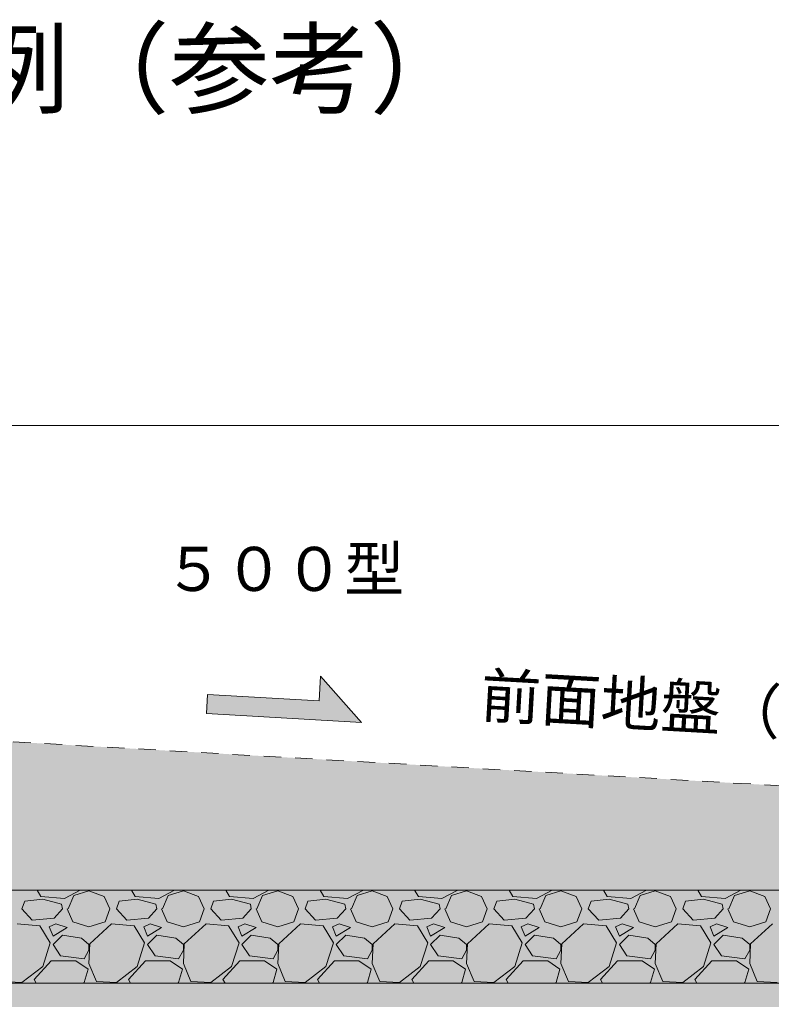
# Model space of a CAD drawing. Units: millimetres at full size; details may follow other scales. Extents: x 284 to 11284, y 191 to 9444.
# Drawn here: x 2535 to 3021, y 5743 to 6375 of the extents above; entities that cross this region are included whole.
import ezdxf
from ezdxf.enums import TextEntityAlignment as Align

# ---------------------------------------------------------------- set-up
doc = ezdxf.new("R2010")
doc.units = ezdxf.units.MM
doc.header["$LTSCALE"] = 15
doc.linetypes.add('USER2', pattern=[1.35, 0.75, -0.6])
for name, color, linetype, lineweight in [('0_2', 7, 'Continuous', 20), ('本体', 2, 'Continuous', 20), ('ﾊｯﾁﾝｸﾞ', 7, 'Continuous', 5)]:
    doc.layers.add(name, color=color, linetype=linetype, lineweight=lineweight)
doc.styles.add('ＭＳ ゴシック', font='')
doc.styles.get('ＭＳ ゴシック').set_extended_font_data('MS Gothic')

msp = doc.modelspace()

# ---------------------------------------------------------------- hatches: boundary and pattern name
at = {"layer": 'ﾊｯﾁﾝｸﾞ'}
for color, points in [(256, [(2728.93, 5935.43), (2656.81, 5939.56), (2656.1, 5927.24), (2756.33, 5921.51), (2729.84, 5951.22)]), (256, [(2656.81, 5939.56), (2656.1, 5927.24), (2756.33, 5921.51), (2729.84, 5951.22), (2728.93, 5935.43)]), (8, [(4265.38, 5546.37), (4265.38, 5809.79), (2106.82, 5933.21), (2106.82, 5813.21), (2106.82, 5546.37)])]:
    msp.add_hatch(color=color, dxfattribs=at).paths.add_polyline_path(points)

# ---------------------------------------------------------------- linework, layer by layer
at = {"layer": '0_2'}
for p, q in [((2729.84, 5951.22), (2728.93, 5935.43)), ((2756.33, 5921.51), (2729.84, 5951.22)), ((2656.81, 5939.56), (2656.1, 5927.24)), ((2728.93, 5935.43), (2656.81, 5939.56)), ((2656.1, 5927.24), (2756.33, 5921.51)), ((3306.82, 5813.21), (2106.82, 5813.21)), ((3306.82, 5753.21), (2106.82, 5753.21))]:
    msp.add_line(p, q, dxfattribs=at)
at = {"layer": '0_2', "linetype": 'USER2'}
msp.add_line((2106.82, 5933.21), (4314.67, 5806.97), dxfattribs=at)
at = {"layer": '本体'}
for p, q in [((2110.42, 6113.21), (3302.02, 6113.21)), ((2118.82, 5813.21), (3293.62, 5813.21))]:
    msp.add_line(p, q, dxfattribs=at)
at = {"layer": 'ﾊｯﾁﾝｸﾞ'}
for p, q in [((2549.14, 5809.08), (2546.73, 5813.21)), ((2574.58, 5813.21), (2564.38, 5807.86)), ((2610.1, 5809.08), (2607.69, 5813.21)), ((2635.54, 5813.21), (2625.34, 5807.86)), ((2671.06, 5809.08), (2668.65, 5813.21)), ((2696.5, 5813.21), (2686.3, 5807.86)), ((2732.02, 5809.08), (2729.61, 5813.21)), ((2757.46, 5813.21), (2747.26, 5807.86)), ((2792.98, 5809.08), (2790.57, 5813.21)), ((2818.42, 5813.21), (2808.22, 5807.86)), ((2853.94, 5809.08), (2851.53, 5813.21)), ((2879.38, 5813.21), (2869.18, 5807.86)), ((2914.9, 5809.08), (2912.49, 5813.21)), ((2940.34, 5813.21), (2930.14, 5807.86)), ((2975.86, 5809.08), (2973.45, 5813.21)), ((3001.3, 5813.21), (2991.1, 5807.86)), ((2550.36, 5807.25), (2538.77, 5806.04)), ((2564.38, 5807.86), (2549.14, 5809.08)), ((2562.55, 5804.21), (2550.36, 5807.25)), ((2566.82, 5801.16), (2570.47, 5809.69)), ((2570.47, 5809.69), (2580.23, 5812.74)), ((2580.23, 5812.74), (2589.98, 5809.08)), ((2589.98, 5809.08), (2593.64, 5801.16)), ((2611.32, 5807.25), (2599.73, 5806.04)), ((2625.34, 5807.86), (2610.1, 5809.08)), ((2623.51, 5804.21), (2611.32, 5807.25)), ((2627.78, 5801.16), (2631.43, 5809.69)), ((2631.43, 5809.69), (2641.19, 5812.74)), ((2641.19, 5812.74), (2650.94, 5809.08)), ((2650.94, 5809.08), (2654.6, 5801.16)), ((2672.28, 5807.25), (2660.69, 5806.04)), ((2686.3, 5807.86), (2671.06, 5809.08)), ((2684.47, 5804.21), (2672.28, 5807.25)), ((2688.74, 5801.16), (2692.39, 5809.69)), ((2692.39, 5809.69), (2702.15, 5812.74)), ((2702.15, 5812.74), (2711.9, 5809.08)), ((2711.9, 5809.08), (2715.56, 5801.16)), ((2733.24, 5807.25), (2721.65, 5806.04)), ((2747.26, 5807.86), (2732.02, 5809.08)), ((2745.43, 5804.21), (2733.24, 5807.25)), ((2749.7, 5801.16), (2753.35, 5809.69)), ((2753.35, 5809.69), (2763.11, 5812.74)), ((2763.11, 5812.74), (2772.86, 5809.08)), ((2772.86, 5809.08), (2776.52, 5801.16)), ((2794.2, 5807.25), (2782.61, 5806.04)), ((2808.22, 5807.86), (2792.98, 5809.08)), ((2806.39, 5804.21), (2794.2, 5807.25)), ((2810.66, 5801.16), (2814.31, 5809.69)), ((2814.31, 5809.69), (2824.07, 5812.74)), ((2824.07, 5812.74), (2833.82, 5809.08)), ((2833.82, 5809.08), (2837.48, 5801.16)), ((2855.16, 5807.25), (2843.57, 5806.04)), ((2869.18, 5807.86), (2853.94, 5809.08)), ((2867.35, 5804.21), (2855.16, 5807.25)), ((2871.62, 5801.16), (2875.27, 5809.69)), ((2875.27, 5809.69), (2885.03, 5812.74)), ((2885.03, 5812.74), (2894.78, 5809.08)), ((2894.78, 5809.08), (2898.44, 5801.16)), ((2916.12, 5807.25), (2904.53, 5806.04)), ((2930.14, 5807.86), (2914.9, 5809.08)), ((2928.31, 5804.21), (2916.12, 5807.25)), ((2932.58, 5801.16), (2936.23, 5809.69)), ((2936.23, 5809.69), (2945.99, 5812.74)), ((2945.99, 5812.74), (2955.74, 5809.08)), ((2955.74, 5809.08), (2959.4, 5801.16)), ((2977.08, 5807.25), (2965.49, 5806.04)), ((2991.1, 5807.86), (2975.86, 5809.08)), ((2989.27, 5804.21), (2977.08, 5807.25)), ((2993.54, 5801.16), (2997.19, 5809.69)), ((2997.19, 5809.69), (3006.95, 5812.74)), ((3006.95, 5812.74), (3016.7, 5809.08)), ((3016.7, 5809.08), (3020.36, 5801.16)), ((2536.95, 5801.16), (2538.77, 5806.04)), ((2543.65, 5793.84), (2536.95, 5801.16)), ((2563.16, 5801.16), (2557.67, 5795.06)), ((2563.16, 5801.16), (2562.55, 5804.21)), ((2566.21, 5801.16), (2569.86, 5792.62)), ((2590.59, 5792.62), (2593.64, 5801.16)), ((2597.91, 5801.16), (2599.73, 5806.04)), ((2604.61, 5793.84), (2597.91, 5801.16)), ((2624.12, 5801.16), (2618.63, 5795.06)), ((2624.12, 5801.16), (2623.51, 5804.21)), ((2627.17, 5801.16), (2630.82, 5792.62)), ((2651.55, 5792.62), (2654.6, 5801.16)), ((2658.87, 5801.16), (2660.69, 5806.04)), ((2665.57, 5793.84), (2658.87, 5801.16)), ((2685.08, 5801.16), (2679.59, 5795.06)), ((2685.08, 5801.16), (2684.47, 5804.21)), ((2688.13, 5801.16), (2691.78, 5792.62)), ((2712.51, 5792.62), (2715.56, 5801.16)), ((2719.83, 5801.16), (2721.65, 5806.04)), ((2726.53, 5793.84), (2719.83, 5801.16)), ((2746.04, 5801.16), (2740.55, 5795.06)), ((2746.04, 5801.16), (2745.43, 5804.21)), ((2749.09, 5801.16), (2752.74, 5792.62)), ((2773.47, 5792.62), (2776.52, 5801.16)), ((2780.79, 5801.16), (2782.61, 5806.04)), ((2787.49, 5793.84), (2780.79, 5801.16)), ((2807, 5801.16), (2801.51, 5795.06)), ((2807, 5801.16), (2806.39, 5804.21)), ((2810.05, 5801.16), (2813.7, 5792.62)), ((2834.43, 5792.62), (2837.48, 5801.16)), ((2841.75, 5801.16), (2843.57, 5806.04)), ((2848.45, 5793.84), (2841.75, 5801.16)), ((2867.96, 5801.16), (2862.47, 5795.06)), ((2867.96, 5801.16), (2867.35, 5804.21)), ((2871.01, 5801.16), (2874.66, 5792.62)), ((2895.39, 5792.62), (2898.44, 5801.16)), ((2902.71, 5801.16), (2904.53, 5806.04)), ((2909.41, 5793.84), (2902.71, 5801.16)), ((2928.92, 5801.16), (2923.43, 5795.06)), ((2928.92, 5801.16), (2928.31, 5804.21)), ((2931.97, 5801.16), (2935.62, 5792.62)), ((2956.35, 5792.62), (2959.4, 5801.16)), ((2963.67, 5801.16), (2965.49, 5806.04)), ((2970.37, 5793.84), (2963.67, 5801.16)), ((2989.88, 5801.16), (2984.39, 5795.06)), ((2989.88, 5801.16), (2989.27, 5804.21)), ((2992.93, 5801.16), (2996.58, 5792.62)), ((3017.31, 5792.62), (3020.36, 5801.16)), ((2557.67, 5795.06), (2543.65, 5793.84)), ((2618.63, 5795.06), (2604.61, 5793.84)), ((2679.59, 5795.06), (2665.57, 5793.84)), ((2740.55, 5795.06), (2726.53, 5793.84)), ((2801.51, 5795.06), (2787.49, 5793.84)), ((2862.47, 5795.06), (2848.45, 5793.84)), ((2923.43, 5795.06), (2909.41, 5793.84)), ((2984.39, 5795.06), (2970.37, 5793.84)), ((2548.53, 5790.19), (2533.9, 5791.4)), ((2555.23, 5779.21), (2548.53, 5790.19)), ((2558.89, 5791.4), (2554.62, 5789.58)), ((2554.62, 5789.58), (2557.06, 5783.48)), ((2557.06, 5783.48), (2566.21, 5788.97)), ((2566.21, 5788.97), (2558.89, 5791.4)), ((2569.86, 5792.62), (2580.23, 5789.58)), ((2580.23, 5789.58), (2590.59, 5792.62)), ((2594.86, 5791.4), (2580.84, 5778.6)), ((2609.49, 5790.19), (2594.86, 5791.4)), ((2616.19, 5779.21), (2609.49, 5790.19)), ((2619.85, 5791.4), (2615.58, 5789.58)), ((2615.58, 5789.58), (2618.02, 5783.48)), ((2618.02, 5783.48), (2627.17, 5788.97)), ((2627.17, 5788.97), (2619.85, 5791.4)), ((2630.82, 5792.62), (2641.19, 5789.58)), ((2641.19, 5789.58), (2651.55, 5792.62)), ((2655.82, 5791.4), (2641.8, 5778.6)), ((2670.45, 5790.19), (2655.82, 5791.4)), ((2677.15, 5779.21), (2670.45, 5790.19)), ((2680.81, 5791.4), (2676.54, 5789.58)), ((2676.54, 5789.58), (2678.98, 5783.48)), ((2678.98, 5783.48), (2688.13, 5788.97)), ((2688.13, 5788.97), (2680.81, 5791.4)), ((2691.78, 5792.62), (2702.15, 5789.58)), ((2702.15, 5789.58), (2712.51, 5792.62)), ((2716.78, 5791.4), (2702.76, 5778.6)), ((2731.41, 5790.19), (2716.78, 5791.4)), ((2738.11, 5779.21), (2731.41, 5790.19)), ((2741.77, 5791.4), (2737.5, 5789.58)), ((2737.5, 5789.58), (2739.94, 5783.48)), ((2739.94, 5783.48), (2749.09, 5788.97)), ((2749.09, 5788.97), (2741.77, 5791.4)), ((2752.74, 5792.62), (2763.11, 5789.58)), ((2763.11, 5789.58), (2773.47, 5792.62)), ((2777.74, 5791.4), (2763.72, 5778.6)), ((2792.37, 5790.19), (2777.74, 5791.4)), ((2799.07, 5779.21), (2792.37, 5790.19)), ((2802.73, 5791.4), (2798.46, 5789.58)), ((2798.46, 5789.58), (2800.9, 5783.48)), ((2800.9, 5783.48), (2810.05, 5788.97)), ((2810.05, 5788.97), (2802.73, 5791.4)), ((2813.7, 5792.62), (2824.07, 5789.58)), ((2824.07, 5789.58), (2834.43, 5792.62)), ((2838.7, 5791.4), (2824.68, 5778.6)), ((2853.33, 5790.19), (2838.7, 5791.4)), ((2860.03, 5779.21), (2853.33, 5790.19)), ((2863.69, 5791.4), (2859.42, 5789.58)), ((2859.42, 5789.58), (2861.86, 5783.48)), ((2861.86, 5783.48), (2871.01, 5788.97)), ((2871.01, 5788.97), (2863.69, 5791.4)), ((2874.66, 5792.62), (2885.03, 5789.58)), ((2885.03, 5789.58), (2895.39, 5792.62)), ((2899.66, 5791.4), (2885.64, 5778.6)), ((2914.29, 5790.19), (2899.66, 5791.4)), ((2920.99, 5779.21), (2914.29, 5790.19)), ((2924.65, 5791.4), (2920.38, 5789.58)), ((2920.38, 5789.58), (2922.82, 5783.48)), ((2922.82, 5783.48), (2931.97, 5788.97)), ((2931.97, 5788.97), (2924.65, 5791.4)), ((2935.62, 5792.62), (2945.99, 5789.58)), ((2945.99, 5789.58), (2956.35, 5792.62)), ((2960.62, 5791.4), (2946.6, 5778.6)), ((2975.25, 5790.19), (2960.62, 5791.4)), ((2981.95, 5779.21), (2975.25, 5790.19)), ((2985.61, 5791.4), (2981.34, 5789.58)), ((2981.34, 5789.58), (2983.78, 5783.48)), ((2983.78, 5783.48), (2992.93, 5788.97)), ((2992.93, 5788.97), (2985.61, 5791.4)), ((2996.58, 5792.62), (3006.95, 5789.58)), ((3006.95, 5789.58), (3017.31, 5792.62)), ((3021.58, 5791.4), (3007.56, 5778.6)), ((2563.16, 5784.09), (2557.06, 5777.99)), ((2575.35, 5782.26), (2563.16, 5784.09)), ((2580.23, 5777.99), (2575.35, 5782.26)), ((2624.12, 5784.09), (2618.02, 5777.99)), ((2636.31, 5782.26), (2624.12, 5784.09)), ((2641.19, 5777.99), (2636.31, 5782.26)), ((2685.08, 5784.09), (2678.98, 5777.99)), ((2697.27, 5782.26), (2685.08, 5784.09)), ((2702.15, 5777.99), (2697.27, 5782.26)), ((2746.04, 5784.09), (2739.94, 5777.99)), ((2758.23, 5782.26), (2746.04, 5784.09)), ((2763.11, 5777.99), (2758.23, 5782.26)), ((2807, 5784.09), (2800.9, 5777.99)), ((2819.19, 5782.26), (2807, 5784.09)), ((2824.07, 5777.99), (2819.19, 5782.26)), ((2867.96, 5784.09), (2861.86, 5777.99)), ((2880.15, 5782.26), (2867.96, 5784.09)), ((2885.03, 5777.99), (2880.15, 5782.26)), ((2928.92, 5784.09), (2922.82, 5777.99)), ((2941.11, 5782.26), (2928.92, 5784.09)), ((2945.99, 5777.99), (2941.11, 5782.26)), ((2989.88, 5784.09), (2983.78, 5777.99)), ((3002.07, 5782.26), (2989.88, 5784.09)), ((3006.95, 5777.99), (3002.07, 5782.26)), ((2550.36, 5763.97), (2555.23, 5779.21)), ((2557.06, 5777.99), (2561.94, 5770.68)), ((2580.84, 5778.6), (2580.23, 5765.8)), ((2580.23, 5774.34), (2580.23, 5777.99)), ((2611.32, 5763.97), (2616.19, 5779.21)), ((2618.02, 5777.99), (2622.9, 5770.68)), ((2641.8, 5778.6), (2641.19, 5765.8)), ((2641.19, 5774.34), (2641.19, 5777.99)), ((2672.28, 5763.97), (2677.15, 5779.21)), ((2678.98, 5777.99), (2683.86, 5770.68)), ((2702.76, 5778.6), (2702.15, 5765.8)), ((2702.15, 5774.34), (2702.15, 5777.99)), ((2733.24, 5763.97), (2738.11, 5779.21)), ((2739.94, 5777.99), (2744.82, 5770.68)), ((2763.72, 5778.6), (2763.11, 5765.8)), ((2763.11, 5774.34), (2763.11, 5777.99)), ((2794.2, 5763.97), (2799.07, 5779.21)), ((2800.9, 5777.99), (2805.78, 5770.68)), ((2824.68, 5778.6), (2824.07, 5765.8)), ((2824.07, 5774.34), (2824.07, 5777.99)), ((2855.16, 5763.97), (2860.03, 5779.21)), ((2861.86, 5777.99), (2866.74, 5770.68)), ((2885.64, 5778.6), (2885.03, 5765.8)), ((2885.03, 5774.34), (2885.03, 5777.99)), ((2916.12, 5763.97), (2920.99, 5779.21)), ((2922.82, 5777.99), (2927.7, 5770.68)), ((2946.6, 5778.6), (2945.99, 5765.8)), ((2945.99, 5774.34), (2945.99, 5777.99)), ((2977.08, 5763.97), (2981.95, 5779.21)), ((2983.78, 5777.99), (2988.66, 5770.68)), ((3007.56, 5778.6), (3006.95, 5765.8)), ((3006.95, 5774.34), (3006.95, 5777.99)), ((2561.94, 5770.68), (2577.18, 5768.85)), ((2577.18, 5768.85), (2580.23, 5774.34)), ((2622.9, 5770.68), (2638.14, 5768.85)), ((2638.14, 5768.85), (2641.19, 5774.34)), ((2683.86, 5770.68), (2699.1, 5768.85)), ((2699.1, 5768.85), (2702.15, 5774.34)), ((2744.82, 5770.68), (2760.06, 5768.85)), ((2760.06, 5768.85), (2763.11, 5774.34)), ((2805.78, 5770.68), (2821.02, 5768.85)), ((2821.02, 5768.85), (2824.07, 5774.34)), ((2866.74, 5770.68), (2881.98, 5768.85)), ((2881.98, 5768.85), (2885.03, 5774.34)), ((2927.7, 5770.68), (2942.94, 5768.85)), ((2942.94, 5768.85), (2945.99, 5774.34)), ((2988.66, 5770.68), (3003.9, 5768.85)), ((3003.9, 5768.85), (3006.95, 5774.34)), ((2536.95, 5753.61), (2550.36, 5763.97)), ((2544.87, 5755.44), (2555.84, 5767.63)), ((2555.84, 5767.63), (2571.69, 5767.63)), ((2571.69, 5767.63), (2579.62, 5762.14)), ((2580.23, 5765.8), (2585.1, 5754.22)), ((2597.91, 5753.61), (2611.32, 5763.97)), ((2605.83, 5755.44), (2616.8, 5767.63)), ((2616.8, 5767.63), (2632.65, 5767.63)), ((2632.65, 5767.63), (2640.58, 5762.14)), ((2641.19, 5765.8), (2646.06, 5754.22)), ((2658.87, 5753.61), (2672.28, 5763.97)), ((2666.79, 5755.44), (2677.76, 5767.63)), ((2677.76, 5767.63), (2693.61, 5767.63)), ((2693.61, 5767.63), (2701.54, 5762.14)), ((2702.15, 5765.8), (2707.02, 5754.22)), ((2719.83, 5753.61), (2733.24, 5763.97)), ((2727.75, 5755.44), (2738.72, 5767.63)), ((2738.72, 5767.63), (2754.57, 5767.63)), ((2754.57, 5767.63), (2762.5, 5762.14)), ((2763.11, 5765.8), (2767.98, 5754.22)), ((2780.79, 5753.61), (2794.2, 5763.97)), ((2788.71, 5755.44), (2799.68, 5767.63)), ((2799.68, 5767.63), (2815.53, 5767.63)), ((2815.53, 5767.63), (2823.46, 5762.14)), ((2824.07, 5765.8), (2828.94, 5754.22)), ((2841.75, 5753.61), (2855.16, 5763.97)), ((2849.67, 5755.44), (2860.64, 5767.63)), ((2860.64, 5767.63), (2876.49, 5767.63)), ((2876.49, 5767.63), (2884.42, 5762.14)), ((2885.03, 5765.8), (2889.9, 5754.22)), ((2902.71, 5753.61), (2916.12, 5763.97)), ((2910.63, 5755.44), (2921.6, 5767.63)), ((2921.6, 5767.63), (2937.45, 5767.63)), ((2937.45, 5767.63), (2945.38, 5762.14)), ((2945.99, 5765.8), (2950.86, 5754.22)), ((2963.67, 5753.61), (2977.08, 5763.97)), ((2971.59, 5755.44), (2982.56, 5767.63)), ((2982.56, 5767.63), (2998.41, 5767.63)), ((2998.41, 5767.63), (3006.34, 5762.14)), ((3006.95, 5765.8), (3011.82, 5754.22)), ((2579.62, 5762.14), (2577.18, 5753.61)), ((2640.58, 5762.14), (2638.14, 5753.61)), ((2701.54, 5762.14), (2699.1, 5753.61)), ((2762.5, 5762.14), (2760.06, 5753.61)), ((2823.46, 5762.14), (2821.02, 5753.61)), ((2884.42, 5762.14), (2881.98, 5753.61)), ((2945.38, 5762.14), (2942.94, 5753.61)), ((3006.34, 5762.14), (3003.9, 5753.61)), ((2524.14, 5754.22), (2536.95, 5753.61)), ((2546.17, 5753.21), (2544.87, 5755.44)), ((2577.18, 5753.61), (2576.42, 5753.21)), ((2585.1, 5754.22), (2597.91, 5753.61)), ((2607.13, 5753.21), (2605.83, 5755.44)), ((2638.14, 5753.61), (2637.38, 5753.21)), ((2646.06, 5754.22), (2658.87, 5753.61)), ((2668.09, 5753.21), (2666.79, 5755.44)), ((2699.1, 5753.61), (2698.34, 5753.21)), ((2707.02, 5754.22), (2719.83, 5753.61)), ((2729.05, 5753.21), (2727.75, 5755.44)), ((2760.06, 5753.61), (2759.3, 5753.21)), ((2767.98, 5754.22), (2780.79, 5753.61)), ((2790.01, 5753.21), (2788.71, 5755.44)), ((2821.02, 5753.61), (2820.26, 5753.21)), ((2828.94, 5754.22), (2841.75, 5753.61)), ((2850.97, 5753.21), (2849.67, 5755.44)), ((2881.98, 5753.61), (2881.22, 5753.21)), ((2889.9, 5754.22), (2902.71, 5753.61)), ((2911.93, 5753.21), (2910.63, 5755.44)), ((2942.94, 5753.61), (2942.18, 5753.21)), ((2950.86, 5754.22), (2963.67, 5753.61)), ((2972.89, 5753.21), (2971.59, 5755.44)), ((3003.9, 5753.61), (3003.14, 5753.21)), ((3011.82, 5754.22), (3024.63, 5753.61))]:
    msp.add_line(p, q, dxfattribs=at)

# ---------------------------------------------------------------- texts
at = {"layer": '0_2', "style": 'ＭＳ ゴシック'}
for s, height, p in [('施行例（参考）', 47.47, (2599.72, 6343.49)), ('５００型', 28.48, (2706.22, 6020.54))]:
    msp.add_text(s, height=height, dxfattribs=at).set_placement(p, align=Align.MIDDLE_CENTER)
msp.add_text('前面地盤（根入れ）勾配', height=28.48, rotation=356.728, dxfattribs=at).set_placement((2834.06, 5953.39), align=Align.TOP_LEFT)

doc.saveas('drawing.dxf')
